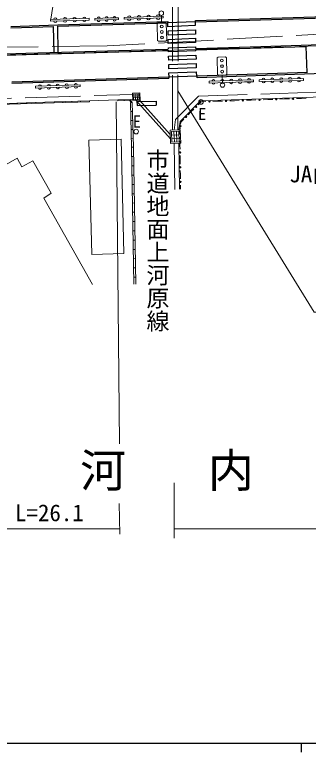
# Model space of a CAD drawing. Units: millimetres at full size, sheet at 1:1000; details may follow other scales. Extents: x 40000 to 680000, y 20000 to 380000.
# Drawn here: x 136829 to 168762, y 204000 to 284249 of the extents above; entities that cross this region are included whole.
import ezdxf
from ezdxf.enums import TextEntityAlignment as Align

# ---------------------------------------------------------------- set-up
doc = ezdxf.new("R2010")
doc.units = ezdxf.units.MM
doc.header["$LTSCALE"] = 1000
doc.linetypes.add('CHAIN', pattern=[18.5, 12, -1.5, 3.5, -1.5])
doc.linetypes.add('DASHED', pattern=[7.5, 6, -1.5])
for name, color, linetype, lineweight in [('M-BGD', 7, 'Continuous', 13), ('M-BGD-EXST', 7, 'Continuous', 13), ('M-BMK', 2, 'CHAIN', 13), ('M-STR-HTXT', 7, 'Continuous', 13), ('M-STR-STRC', 7, 'Continuous', 25), ('M-TTL-BAND', 7, 'Continuous', 25)]:
    doc.layers.add(name, color=color, linetype=linetype, lineweight=lineweight)
doc.layers.add('M-BMK-HTXT', color=7, linetype='Continuous')
doc.styles.add('@ＭＳ ゴシック', font='')
doc.styles.add('ＭＳ ゴシック', font='')
doc.styles.get('@ＭＳ ゴシック').set_extended_font_data('@MS Gothic')
doc.styles.get('ＭＳ ゴシック').set_extended_font_data('MS Gothic')

msp = doc.modelspace()

# ---------------------------------------------------------------- linework, layer by layer
at = {"layer": 'M-BGD', "linetype": 'DASHED'}
for p, q in [((153978, 271693), (154008, 286619)), ((154578, 271716), (154608, 286672)), ((122983, 274724), (149637, 275584)), ((144954, 274884), (148053, 274979)), ((150018, 274939), (153762, 270755)), ((150409, 274952), (153746, 271222)), ((154245, 265246), (154179, 270248))]:
    msp.add_line(p, q, dxfattribs=at)
at = {"layer": 'M-BGD'}
for p, q in [((152963, 284103), (151908, 284066)), ((152963, 284103), (152970, 283903)), ((141765, 283776), (140713, 283748)), ((140719, 283548), (140713, 283748)), ((140719, 283548), (144924, 283660)), ((142816, 283804), (141765, 283776)), ((143867, 283832), (142816, 283804)), ((144918, 283860), (143867, 283832)), ((144918, 283860), (144924, 283660)), ((146396, 283870), (145537, 283844)), ((145543, 283644), (145537, 283844)), ((145543, 283644), (148119, 283723)), ((147254, 283896), (146396, 283870)), ((148113, 283923), (147254, 283896)), ((148113, 283923), (148119, 283723)), ((149798, 283990), (148742, 283952)), ((148750, 283752), (148742, 283952)), ((148750, 283752), (152970, 283903)), ((150853, 284028), (149798, 283990)), ((151908, 284066), (150853, 284028)), ((157964, 277021), (162795, 277165)), ((157970, 276821), (157964, 277021)), ((159903, 276879), (158937, 276850)), ((160869, 276908), (159903, 276879)), ((161835, 276937), (160869, 276908)), ((162801, 276965), (161835, 276937)), ((162795, 277165), (162801, 276965)), ((163410, 277180), (168228, 277303)), ((163415, 276981), (163410, 277180)), ((163415, 276981), (168233, 277103)), ((168228, 277303), (168233, 277103)), ((143958, 276625), (139073, 276468)), ((139073, 276468), (139079, 276268)), ((143964, 276425), (139079, 276268)), ((143958, 276625), (143964, 276425)), ((158937, 276850), (157970, 276821)), ((150439, 275753), (149640, 275727)), ((149640, 275727), (149666, 274927)), ((149726, 275613), (150347, 275643)), ((149756, 274992), (149726, 275613)), ((149736, 275406), (150357, 275436)), ((149933, 275623), (149963, 275002)), ((150140, 275633), (150170, 275012)), ((150347, 275643), (150377, 275022)), ((150466, 274954), (150439, 275753)), ((141114, 274766), (123217, 274201)), ((123320, 274104), (141117, 274666)), ((137140, 274540), (137137, 274640)), ((138134, 274572), (138131, 274672)), ((139128, 274603), (139125, 274703)), ((140123, 274635), (140119, 274735)), ((144954, 274884), (141114, 274766)), ((141117, 274666), (141114, 274766)), ((144957, 274784), (141117, 274666)), ((142077, 274696), (142074, 274796)), ((143037, 274725), (143034, 274825)), ((143997, 274754), (143994, 274854)), ((144954, 274884), (144957, 274784)), ((149662, 275045), (148053, 274979)), ((148057, 274879), (148053, 274979)), ((148729, 274907), (148724, 275007)), ((149345, 274932), (149396, 275034)), ((149621, 274707), (149396, 275034)), ((149421, 274702), (149621, 274707)), ((149541, 269822), (149421, 274702)), ((149741, 269827), (149621, 274707)), ((149666, 274927), (150466, 274954)), ((149746, 275199), (150367, 275229)), ((150377, 275022), (149756, 274992)), ((157095, 274779), (156783, 274464)), ((157095, 274779), (157615, 274796)), ((158914, 274839), (158395, 274822)), ((158914, 274839), (159434, 274857)), ((160734, 274900), (160214, 274883)), ((160734, 274900), (161254, 274918)), ((162554, 274961), (162034, 274944)), ((162554, 274961), (163074, 274979)), ((164374, 275022), (163854, 275005)), ((164374, 275022), (164894, 275039)), ((166194, 275083), (165674, 275066)), ((166194, 275083), (166714, 275100)), ((168014, 275144), (167494, 275126)), ((168014, 275144), (168534, 275161)), ((149445, 273726), (149645, 273731)), ((156005, 273677), (155694, 273362)), ((156005, 273677), (156317, 273992)), ((154916, 272575), (155228, 272890)), ((149469, 272750), (149669, 272755)), ((154916, 272575), (154879, 272317)), ((149493, 271774), (149693, 271779)), ((153880, 271539), (154686, 271570)), ((153925, 270388), (153880, 271539)), ((154193, 270399), (154149, 271550)), ((154462, 270409), (154418, 271560)), ((154686, 271570), (154731, 270420)), ((154785, 271670), (154823, 271929)), ((154785, 271670), (154791, 271212)), ((149517, 270798), (149717, 270803)), ((153895, 271155), (154701, 271187)), ((153910, 270772), (154716, 270803)), ((154805, 270066), (154799, 270524)), ((149541, 269824), (149741, 269827)), ((149789, 254942), (149541, 269824)), ((149989, 254945), (149741, 269827)), ((154887, 270276), (153780, 270232)), ((154731, 270420), (153925, 270388)), ((154765, 265253), (154699, 270268)), ((154805, 270066), (154811, 269608)), ((154825, 268462), (154819, 268920)), ((149558, 268814), (149758, 268817)), ((154825, 268462), (154831, 268004)), ((149575, 267804), (149774, 267808)), ((154845, 266858), (154839, 267316)), ((149591, 266794), (149791, 266798)), ((154845, 266858), (154850, 266400)), ((149608, 265785), (149808, 265788)), ((154865, 265254), (154859, 265712)), ((149625, 264775), (149825, 264778)), ((149642, 263765), (149842, 263768)), ((149659, 262755), (149859, 262759)), ((149676, 261746), (149875, 261749)), ((149692, 260736), (149892, 260739)), ((149709, 259726), (149909, 259729)), ((149726, 258716), (149926, 258720)), ((149743, 257706), (149943, 257710)), ((149760, 256697), (149960, 256700)), ((149776, 255687), (149976, 255690))]:
    msp.add_line(p, q, dxfattribs=at)
at = {"layer": 'M-BGD', "linetype": 'DASHED'}
for points in [[(218363, 284822), (146892, 280851), (122389, 280582), (100847, 281558), (75599, 283614)], [(215513, 277232), (205837, 276958), (185130, 276323), (177093, 276068), (156827, 275390)], [(154163, 271700), (154332, 272866), (156827, 275390)]]:
    msp.add_lwpolyline(points, dxfattribs=at)
at = {"layer": 'M-BGD'}
for points in [[(215528, 276712), (205852, 276439), (185146, 275803), (177110, 275548), (157051, 274877)], [(149501, 274704), (149345, 274932), (148057, 274879)], [(154691, 271721), (154822, 272622), (157051, 274877)], [(153780, 270232), (153724, 271683), (154830, 271726), (154887, 270276)], [(145289, 254882), (139984, 264304), (140796, 264843), (138813, 268365), (137609, 267711), (137081, 268653), (129822, 264517), (135321, 254748)]]:
    msp.add_lwpolyline(points, dxfattribs=at)
msp.add_lwpolyline([(148698, 258283), (145212, 258148), (144907, 270590), (148393, 270725)], close=True, dxfattribs=at)
for centre, radius in [((158005, 274809), 75), ((158005, 274809), 49.5), ((158005, 274809), 24.5), ((159824, 274870), 75), ((159824, 274870), 49.5), ((159824, 274870), 24.5), ((161644, 274931), 75), ((161644, 274931), 49.5), ((161644, 274931), 24.5), ((163464, 274992), 75), ((163464, 274992), 49.5), ((163464, 274992), 24.5), ((165284, 275052), 75), ((165284, 275052), 49.5), ((165284, 275052), 24.5), ((167104, 275113), 75), ((167104, 275113), 49.5), ((167104, 275113), 24.5), ((156550, 274228), 75), ((156550, 274228), 49.5), ((156550, 274228), 24.5), ((155461, 273126), 75), ((155461, 273126), 49.5), ((155461, 273126), 24.5), ((154851, 272123), 75), ((154851, 272123), 49.5), ((154851, 272123), 24.5), ((154795, 270868), 75), ((154795, 270868), 49.5), ((154795, 270868), 24.5), ((154815, 269264), 75), ((154815, 269264), 49.5), ((154815, 269264), 24.5), ((154835, 267660), 75), ((154835, 267660), 49.5), ((154835, 267660), 24.5), ((154855, 266056), 75), ((154855, 266056), 49.5), ((154855, 266056), 24.5)]:
    msp.add_circle(centre, radius, dxfattribs=at)
for centre, radius, start, end in [((149271, 283943), 178, 11.16299, 172.93648), ((150326, 283981), 178, 11.16291, 172.93656), ((151381, 284018), 178, 11.16299, 172.93648), ((152437, 284056), 178, 11.1647, 172.9364), ((141240, 283735), 177, 10.41491, 172.64383), ((141244, 283590), 177, 190.4168, 352.64195), ((142291, 283763), 177, 10.41416, 172.64463), ((142295, 283618), 177, 190.41604, 352.64275), ((143342, 283791), 177, 10.41491, 172.64383), ((143346, 283646), 177, 190.4168, 352.64195), ((144394, 283819), 177, 10.41416, 172.64463), ((144397, 283674), 177, 190.41604, 352.64275), ((145966, 283864), 143, 359.09164, 184.41165), ((145973, 283650), 143, 179.08973, 4.41356), ((146825, 283890), 143, 359.09264, 184.41058), ((146831, 283677), 143, 179.09164, 4.41165), ((147684, 283916), 143, 359.0898, 184.41349), ((147690, 283703), 143, 179.09164, 4.41165), ((149276, 283799), 178, 191.16479, 352.93468), ((150331, 283837), 178, 191.1656, 352.9338), ((151387, 283875), 178, 191.16291, 352.93656), ((152442, 283913), 178, 191.16291, 352.93656), ((158448, 277024), 162, 5.80032, 177.63035), ((159414, 277053), 162, 5.79927, 177.62956), ((159419, 276876), 162, 185.80028, 357.62861), ((160380, 277082), 162, 5.80032, 177.63035), ((160385, 276905), 162, 185.79927, 357.62956), ((161346, 277110), 162, 5.79845, 177.63045), ((161352, 276934), 162, 185.80035, 357.62854), ((162312, 277139), 162, 5.79927, 177.62956), ((162318, 276962), 162, 185.79927, 357.62956), ((163892, 277182), 161, 5.37522, 177.53362), ((163897, 277004), 161, 185.37611, 357.53267), ((164856, 277206), 161, 5.37611, 177.53267), ((164860, 277028), 161, 185.37611, 357.53267), ((165819, 277231), 161, 5.37522, 177.53362), ((165824, 277053), 161, 185.37611, 357.53267), ((166783, 277255), 161, 5.37611, 177.53267), ((166787, 277077), 161, 185.37611, 357.53267), ((167746, 277280), 161, 5.37611, 177.53267), ((167751, 277102), 161, 185.37522, 357.53362), ((139562, 276470), 164, 6.57285, 177.1145), ((139567, 276297), 164, 186.56942, 357.11792), ((140539, 276501), 164, 6.57285, 177.1145), ((140544, 276328), 164, 186.56942, 357.11792), ((141516, 276533), 164, 6.57285, 177.1145), ((141521, 276360), 164, 186.56942, 357.11792), ((142493, 276564), 164, 6.57285, 177.1145), ((142498, 276391), 164, 186.56942, 357.11792), ((143470, 276596), 164, 6.57285, 177.1145), ((143475, 276423), 164, 186.56942, 357.11792), ((158453, 276847), 162, 185.79845, 357.63045)]:
    msp.add_arc(centre, radius, start, end, dxfattribs=at)
at = {"layer": 'M-BGD-EXST'}
for p, q in [((141865, 290734), (140764, 283751)), ((152785, 284176), (152807, 283377)), ((152310, 283263), (152407, 283366)), ((152407, 283366), (153207, 283388)), ((153207, 283388), (153309, 283290)), ((153309, 283290), (153358, 281491)), ((152359, 281464), (152310, 283263)), ((152461, 281367), (152359, 281464)), ((153261, 281389), (152461, 281367)), ((153358, 281491), (153261, 281389)), ((158856, 279546), (158953, 279647)), ((158902, 277746), (158856, 279546)), ((158953, 279647), (159753, 279668)), ((159753, 279668), (159855, 279571)), ((159855, 279571), (159902, 277772)), ((159005, 277649), (158902, 277746)), ((159805, 277670), (159005, 277649)), ((159902, 277772), (159805, 277670)), ((159425, 276859), (159405, 277659))]:
    msp.add_line(p, q, dxfattribs=at)
for centre, radius in [((152778, 284426), 250), ((152818, 282977), 150), ((152834, 282377), 150), ((152850, 281777), 150), ((159363, 279259), 150), ((159379, 278659), 150), ((159394, 278059), 150), ((159432, 276610), 250), ((157092, 274762), 250), ((150034, 271536), 250)]:
    msp.add_circle(centre, radius, dxfattribs=at)
at = {"layer": 'M-BMK'}
msp.add_line((179794, 281161), (119612, 279386), dxfattribs=at)
at = {"layer": 'M-STR-HTXT'}
for p, q in [((147848, 274780), (148220, 237559)), ((154179, 233311), (154179, 227311)), ((148180, 231075), (148250, 227748)), ((123213, 228311), (148239, 228311)), ((154179, 228311), (215528, 228311))]:
    msp.add_line(p, q, dxfattribs=at)
msp.add_lwpolyline([(154572, 275988), (169391, 251894), (189552, 251894)], dxfattribs=at)
at = {"layer": 'M-STR-STRC'}
for p, q in [((141503, 282989), (153471, 283363)), ((153467, 283513), (153472, 283363)), ((153487, 283397), (156462, 283512)), ((153498, 282947), (153487, 283397)), ((156462, 283512), (156472, 283062)), ((156507, 283462), (156503, 283612)), ((136414, 282832), (141053, 282975)), ((141110, 280097), (141053, 282975)), ((141559, 280111), (141503, 282989)), ((156472, 283062), (153498, 282947)), ((153508, 282483), (156482, 282597)), ((153518, 282033), (153508, 282483)), ((156482, 282597), (156492, 282147)), ((156492, 282147), (153518, 282033)), ((153529, 281568), (156503, 281683)), ((156503, 281683), (156513, 281233)), ((153539, 281119), (153529, 281568)), ((156513, 281233), (153539, 281119)), ((153549, 280654), (156523, 280769)), ((153553, 280487), (153549, 280654)), ((153559, 280204), (153556, 280337)), ((156533, 280319), (153559, 280204)), ((156528, 280574), (156523, 280769)), ((156528, 280574), (163618, 280805)), ((156531, 280424), (163622, 280655)), ((156533, 280319), (156531, 280424)), ((163622, 280655), (168548, 280802)), ((168649, 277956), (168548, 280802)), ((153570, 279740), (156544, 279855)), ((153580, 279290), (153570, 279740)), ((156554, 279405), (153580, 279290)), ((156544, 279855), (156554, 279405)), ((153590, 278826), (156564, 278941)), ((153600, 278376), (153590, 278826)), ((156574, 278491), (153600, 278376)), ((156564, 278941), (156574, 278491)), ((153611, 277912), (156585, 278026)), ((153621, 277462), (153611, 277912)), ((156585, 278026), (156595, 277576)), ((168676, 277957), (156667, 277549)), ((136509, 276958), (153582, 277505)), ((136513, 276808), (153587, 277355)), ((153582, 277505), (153587, 277355)), ((156595, 277576), (153621, 277462)), ((156672, 277400), (156667, 277549)), ((150126, 274821), (152220, 274863)), ((150126, 274821), (150135, 274371)), ((152220, 274863), (152229, 274413)), ((150135, 274371), (152229, 274413))]:
    msp.add_line(p, q, dxfattribs=at)
for points in [[(156503, 283612), (175369, 284197), (197400, 284904)], [(156507, 283462), (175374, 284047), (197404, 284754)], [(136410, 282982), (141499, 283139), (153467, 283513)], [(163618, 280805), (169077, 280967), (174608, 281121)], [(153503, 280337), (148145, 280172), (143231, 280025), (138053, 279871), (131348, 279674), (125736, 279492), (121088, 279365), (116830, 279280), (113515, 279255), (109381, 279280), (105541, 279365), (102351, 279462), (98190, 279606)], [(153499, 280486), (148141, 280322), (143227, 280175), (138049, 280021), (131344, 279824), (125731, 279642), (121084, 279515), (116828, 279430), (113515, 279405), (109384, 279430), (105545, 279515), (102356, 279612), (98192, 279756)], [(219757, 279384), (194820, 278610), (173639, 277975), (156672, 277400)]]:
    msp.add_lwpolyline(points, dxfattribs=at)
at = {"layer": 'M-TTL-BAND'}
for p, q in [((40000, 205000), (579000, 205000)), ((168000, 205000), (168000, 204000))]:
    msp.add_line(p, q, dxfattribs=at)

# ---------------------------------------------------------------- texts
at = {"layer": 'M-BGD-EXST', "style": 'ＭＳ ゴシック'}
for p in [(157223, 273446), (150123, 272634)]:
    msp.add_text('E', height=1320, rotation=359.68, dxfattribs=at).set_placement(p, align=Align.MIDDLE_CENTER)
at = {"layer": 'M-BMK-HTXT', "style": '@ＭＳ ゴシック'}
msp.add_text('市道地面上河原線', height=1833, rotation=270, dxfattribs=at).set_placement((150910, 249682), align=Align.BOTTOM_RIGHT)
at = {"layer": 'M-BMK-HTXT', "style": 'ＭＳ ゴシック'}
msp.add_text('JA山口県\u3000防府北支所', height=1833, dxfattribs=at).set_placement((179203, 265461), align=Align.BOTTOM_CENTER)
at = {"layer": 'M-BMK-HTXT', "insert": (102239, 232428), "char_height": 3666, "attachment_point": 7, "style": 'ＭＳ ゴシック'}
msp.add_mtext('\\T2.78;字北森河内', dxfattribs=at)
at = {"layer": 'M-STR-HTXT', "style": 'ＭＳ ゴシック'}
msp.add_text('側溝 L=26.1', height=1833, dxfattribs=at).set_placement((130612, 228590), align=Align.BOTTOM_LEFT)

doc.saveas('drawing.dxf')
